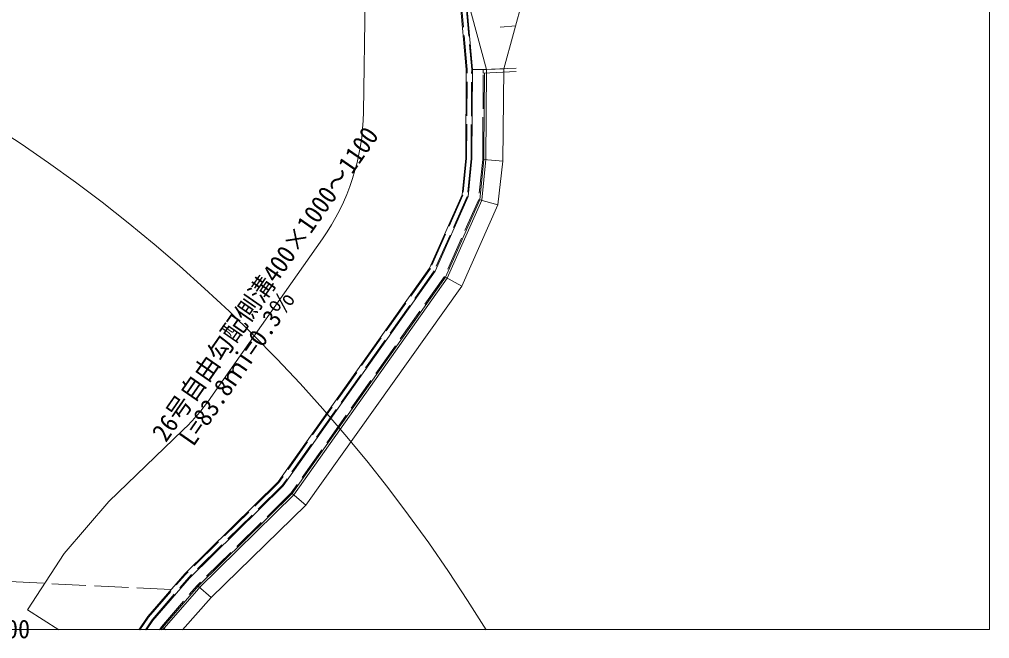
# Model space of a CAD drawing. Units: millimetres on the paper. Extents: x 0 to 420, y -60 to 297.
# Drawn here: x 248.7 to 420, y -1.6 to 107.8 of the extents above; entities that cross this region are included whole.
import ezdxf
from ezdxf.enums import TextEntityAlignment as Align

# ---------------------------------------------------------------- set-up
doc = ezdxf.new("R2010")
doc.units = ezdxf.units.MM
doc.linetypes.add('DASHED', pattern=[7.5, 6, -1.5])
for name, color, linetype, lineweight in [('_0-3_①．雨水', 7, 'Continuous', 9), ('①．雨水', 7, 'Continuous', 9), ('⑦．防火', 5, 'Continuous', 9), ('造成地', 7, 'Continuous', 9)]:
    doc.layers.add(name, color=color, linetype=linetype, lineweight=lineweight)
doc.styles.add('ＭＳ ゴシック', font='')
doc.styles.get('ＭＳ ゴシック').set_extended_font_data('MS Gothic')

msp = doc.modelspace()

# ---------------------------------------------------------------- linework, layer by layer
at = {"layer": '_0-3_①．雨水'}
for p, q in [((309.485, 91.448), (309.862, 118.413)), ((282.555, 41.012), (302.223, 69.02)), ((264.539, 22.604), (277.61, 35.23)), ((256.625, 13.454), (264.539, 22.604)), ((250.174, 3.504), (256.625, 13.454)), ((255.67, -0.06), (250.174, 3.504))]:
    msp.add_line(p, q, dxfattribs=at)
for centre, start, end in [((269.489, 92.008), 324.9216, 359.19835), ((249.82, 64), 314.00685, 324.9216)]:
    msp.add_arc(centre, 40, start, end, dxfattribs=at)
at = {"layer": '①．雨水', "linetype": 'DASHED'}
for p, q in [((327.785, 98.974), (324.109, 140.638)), ((324.906, 140.711), (328.586, 98.94)), ((327.684, 83.283), (327.785, 98.959)), ((328.484, 83.24), (328.585, 98.954)), ((327.684, 83.283), (327.03, 76.747)), ((328.484, 83.24), (327.813, 76.54)), ((327.03, 76.747), (321.286, 63.788)), ((327.813, 76.54), (321.985, 63.391)), ((321.286, 63.788), (294.553, 26.01)), ((321.985, 63.391), (295.165, 25.489)), ((294.553, 26.01), (278.042, 9.752)), ((295.165, 25.489), (278.626, 9.205)), ((271.52, 2.207), (278.042, 9.752)), ((272.157, 1.721), (278.626, 9.205)), ((271.52, 2.207), (270.005, -0.06)), ((272.157, 1.721), (270.967, -0.06))]:
    msp.add_line(p, q, dxfattribs=at)
at = {"layer": '①．雨水'}
for p, q in [((327.635, 98.96), (323.995, 140.226)), ((325.091, 140.327), (328.735, 98.953)), ((327.534, 83.291), (327.635, 98.96)), ((328.634, 83.232), (328.735, 98.953)), ((327.534, 83.291), (326.883, 76.786)), ((328.634, 83.232), (327.96, 76.501)), ((326.883, 76.786), (321.155, 63.863)), ((327.96, 76.501), (322.116, 63.317)), ((321.155, 63.863), (294.438, 26.107)), ((322.116, 63.317), (295.279, 25.392)), ((294.438, 26.107), (277.932, 9.855)), ((295.279, 25.392), (278.736, 9.102)), ((271.4, 2.298), (277.932, 9.855)), ((272.277, 1.63), (278.736, 9.102)), ((271.4, 2.298), (269.824, -0.06)), ((272.277, 1.63), (271.147, -0.06))]:
    msp.add_line(p, q, dxfattribs=at)
at = {"layer": '⑦．防火'}
for centre, start, end in [((267.3, -108.398), 57.05989, 157.23685), ((92.346, -146.283), 31.48149, 109.16043)]:
    msp.add_arc(centre, 280, start, end, dxfattribs=at)
at = {"layer": '造成地'}
for p, q in [((420.029, 297.002), (420.029, -0.005)), ((327.635, 98.96), (323.995, 140.225)), ((325.091, 140.326), (328.735, 98.953)), ((331.195, 98.947), (327.544, 112.51)), ((327.544, 112.51), (328.735, 98.953)), ((334.242, 99.096), (338.065, 112.999)), ((336.379, 106.679), (333.602, 106.444)), ((327.534, 83.29), (327.635, 98.96)), ((328.634, 83.232), (328.735, 98.953)), ((328.735, 98.953), (331.191, 98.965)), ((330.635, 98.941), (330.631, 98.34)), ((330.631, 98.34), (336.438, 98.591)), ((330.635, 98.941), (336.448, 99.191)), ((330.742, 84.529), (330.831, 98.349)), ((331.191, 98.965), (331.088, 83.053)), ((331.195, 98.947), (334.242, 99.096)), ((334.242, 99.096), (334.095, 82.772)), ((330.742, 84.529), (330.728, 83.073)), ((327.534, 83.29), (326.883, 76.785)), ((328.634, 83.232), (327.96, 76.501)), ((330.728, 83.073), (330.016, 75.958)), ((331.088, 83.053), (330.369, 75.864)), ((334.095, 82.772), (330.728, 83.073)), ((334.095, 82.772), (333.221, 75.052)), ((326.883, 76.785), (321.155, 63.862)), ((327.96, 76.501), (322.116, 63.316)), ((330.016, 75.958), (323.952, 62.274)), ((330.369, 75.864), (324.266, 62.096)), ((333.221, 75.052), (330.016, 75.958)), ((333.221, 75.052), (326.864, 60.68)), ((321.155, 63.862), (294.438, 26.107)), ((322.116, 63.316), (295.279, 25.391)), ((323.952, 62.274), (296.886, 24.026)), ((324.266, 62.096), (297.161, 23.792)), ((326.864, 60.68), (323.952, 62.274)), ((326.864, 60.68), (299.276, 21.975)), ((294.438, 26.107), (277.932, 9.855)), ((295.279, 25.391), (278.736, 9.102)), ((296.886, 24.026), (280.269, 7.665)), ((299.276, 21.975), (296.886, 24.026)), ((297.161, 23.792), (280.532, 7.419)), ((299.276, 21.975), (282.573, 5.666)), ((271.4, 2.298), (277.932, 9.855)), ((272.277, 1.63), (278.736, 9.102)), ((273.968, 0.376), (280.269, 7.665)), ((280.532, 7.419), (280.037, 6.846)), ((280.269, 7.665), (282.573, 5.666)), ((280.037, 6.846), (274.258, 0.16)), ((282.573, 5.666), (277.549, -0.06)), ((271.4, 2.298), (269.824, -0.06)), ((272.277, 1.63), (271.148, -0.06)), ((273.69, -0.06), (273.968, 0.376)), ((274.602, -0.06), (273.968, 0.376)), ((274.258, 0.16), (274.117, -0.06)), ((420.029, -0.005), (0.484, -0.005))]:
    msp.add_line(p, q, dxfattribs=at)
at = {"layer": '造成地', "linetype": 'DASHED'}
for p, q in [((327.785, 98.973), (324.109, 140.637)), ((324.906, 140.711), (328.586, 98.94)), ((327.684, 83.283), (327.785, 98.959)), ((328.484, 83.24), (328.585, 98.954)), ((330.542, 84.53), (330.631, 98.34)), ((330.542, 84.516), (330.528, 83.084)), ((327.684, 83.283), (327.03, 76.747)), ((328.484, 83.24), (327.813, 76.54)), ((330.528, 83.084), (329.82, 76.009)), ((327.03, 76.747), (321.286, 63.788)), ((327.813, 76.54), (321.985, 63.391)), ((329.82, 76.009), (323.777, 62.374)), ((321.286, 63.788), (294.553, 26.009)), ((321.985, 63.391), (295.165, 25.489)), ((323.777, 62.374), (296.733, 24.156)), ((294.553, 26.009), (278.042, 9.752)), ((295.165, 25.489), (278.626, 9.205)), ((296.733, 24.156), (280.123, 7.802)), ((44.739, 18.445), (275.524, 7.069)), ((271.52, 2.206), (278.042, 9.752)), ((272.157, 1.721), (278.626, 9.205)), ((273.808, 0.496), (280.123, 7.802)), ((271.52, 2.206), (270.005, -0.06)), ((272.157, 1.721), (270.967, -0.06)), ((273.453, -0.06), (273.808, 0.496))]:
    msp.add_line(p, q, dxfattribs=at)

# ---------------------------------------------------------------- texts
at = {"layer": '_0-3_①．雨水', "style": 'ＭＳ ゴシック', "width": 0.95}
for s, rotation, p in [('26号自由勾配側溝400×1000～1100', 55.254, (275.419, 32.368)), (' L=83.8ｍi=0.3％', 55.254, (279.035, 29.86)), ('900×900×1400', 0.002, (220.771, -2.533))]:
    msp.add_text(s, height=3.299, rotation=rotation, dxfattribs=at).set_placement(p, align=Align.BOTTOM_LEFT)

doc.saveas('drawing.dxf')
